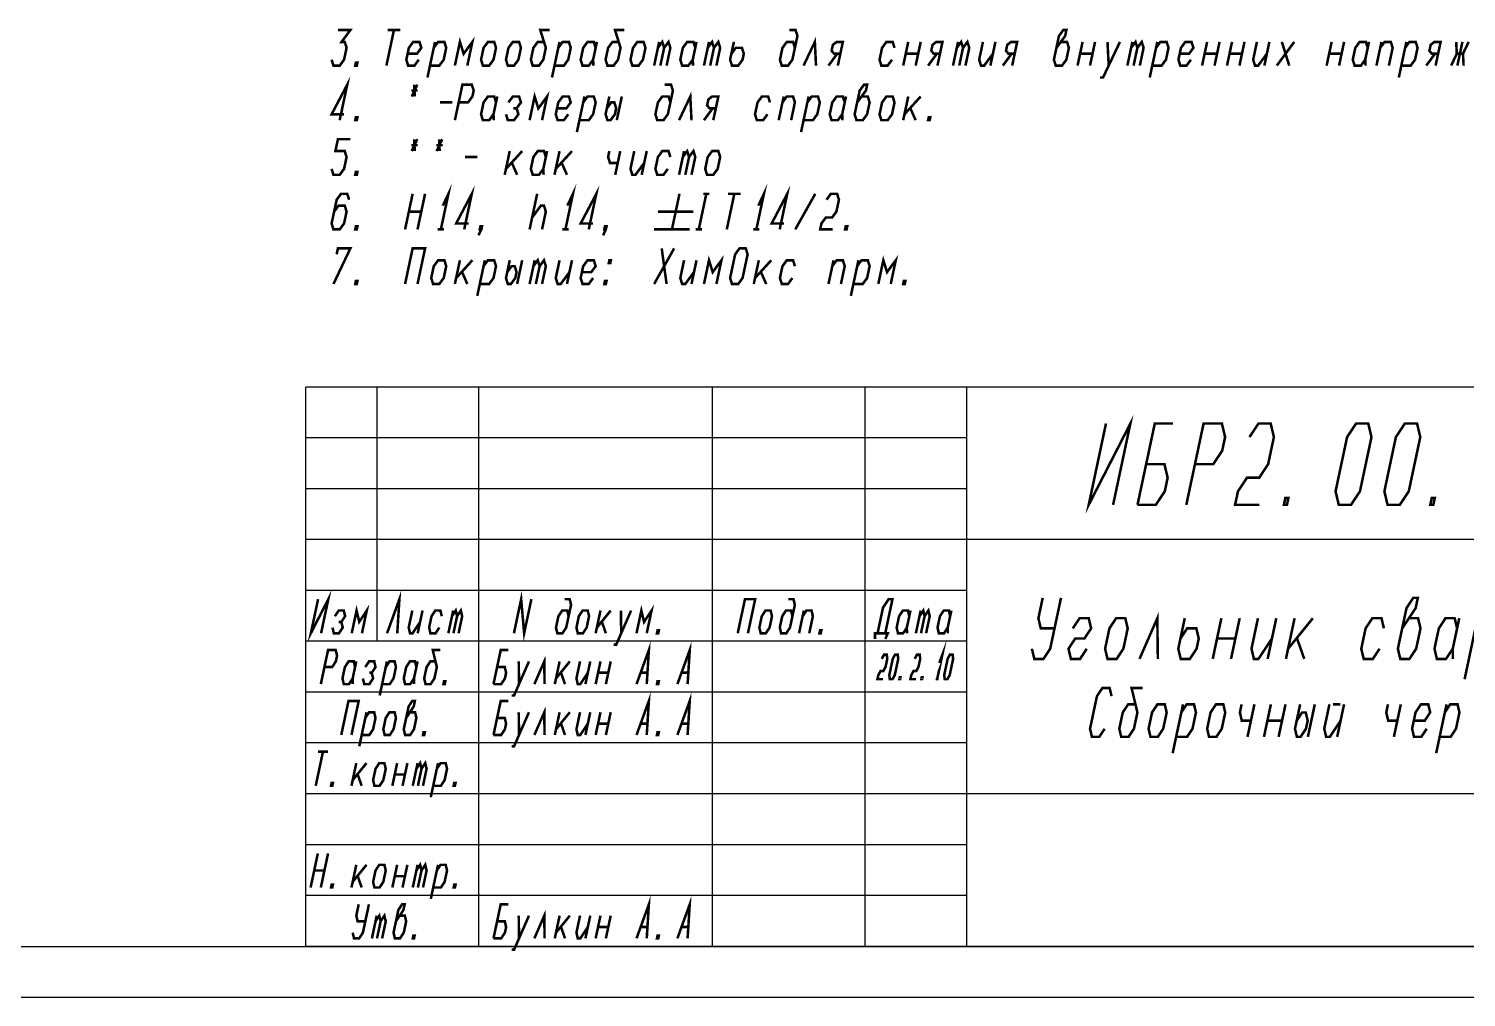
# Model space of a CAD drawing. Header units: millimetres. Extents: x -100 to 297, y -4 to 420.
# Drawn here: x 79.7 to 221.1, y 0 to 95.2 of the extents above; entities that cross this region are included whole.
import ezdxf

# ---------------------------------------------------------------- set-up
doc = ezdxf.new("R2010")
doc.units = ezdxf.units.MM
doc.header["$LTSCALE"] = 27.377778
doc.layers.get('0').update_dxf_attribs({"linetype": 'CONTINUOUS'})

msp = doc.modelspace()

# ---------------------------------------------------------------- linework, layer by layer
at = {"color": 7, "linetype": 'CONTINUOUS'}
for p, q in [((292, 60), (107, 60)), ((107, 5), (107, 60)), ((114, 35), (114, 60)), ((124, 5), (124, 60)), ((147, 5), (147, 60)), ((162, 5), (162, 60)), ((172, 5), (172, 60)), ((172, 55), (107, 55)), ((172, 50), (107, 50)), ((292, 45), (107, 45)), ((172, 40), (107, 40)), ((172, 35), (107, 35)), ((172, 30), (107, 30)), ((172, 25), (107, 25)), ((292, 20), (107, 20)), ((172, 15), (107, 15)), ((172, 10), (107, 10)), ((20, 5), (292, 5)), ((292, 5), (107, 5)), ((0, 0), (297, 0))]:
    msp.add_line(p, q, dxfattribs=at)
at = {"color": 2, "linetype": 'CONTINUOUS', "const_width": 0.25}
for points in [[(110.1465017, 95.0995345), (111.3715017, 95.0995345), (110.5110243, 93.9328678), (110.8172743, 93.9328678), (110.9995356, 93.3495345), (110.751543, 92.1828678), (110.3213043, 91.5995345), (109.7088043, 91.5995345), (109.526543, 92.1828678)], [(115.6590017, 95.0995345), (114.9150543, 91.5995345)], [(115.0465017, 95.0995345), (116.2715017, 95.0995345)], [(130.4172743, 93.9328678), (129.8047743, 93.9328678), (129.3745356, 93.3495345), (129.126543, 92.1828678), (129.3088043, 91.5995345), (129.9213043, 91.5995345), (130.351543, 92.1828678), (130.5995356, 93.3495345), (130.0527517, 95.0995345), (130.9715017, 95.0995345)], [(137.7672743, 93.9328678), (137.1547743, 93.9328678), (136.7245356, 93.3495345), (136.476543, 92.1828678), (136.6588043, 91.5995345), (137.2713043, 91.5995345), (137.701543, 92.1828678), (137.9495356, 93.3495345), (137.4027517, 95.0995345), (138.3215017, 95.0995345)], [(155.0995356, 93.3495345), (154.9172743, 93.9328678), (154.3047743, 93.9328678), (153.8745356, 93.3495345), (153.626543, 92.1828678), (153.8088043, 91.5995345), (154.4213043, 91.5995345), (154.8515582, 92.1828678), (155.347513, 94.5162012), (155.1652517, 95.0995345), (154.5527517, 95.0995345)], [(180.8245356, 93.3495345), (181.685013, 94.5162012), (181.8090017, 95.0995345), (181.5027517, 95.0995345), (181.072513, 94.5162012), (180.5765582, 92.1828678), (180.7588194, 91.5995345), (181.3713194, 91.5995345), (181.8015582, 92.1828678), (182.0495356, 93.3495345), (181.8672743, 93.9328678), (181.2547743, 93.9328678)], [(117.0005317, 92.7662012), (117.9192817, 92.7662012), (118.3495356, 93.3495345), (118.1672743, 93.9328678), (117.5547743, 93.9328678), (117.1245356, 93.3495345), (116.876543, 92.1828678), (117.0588043, 91.5995345), (117.6713043, 91.5995345), (118.101543, 92.1828678)], [(118.9545768, 90.4328678), (119.6985243, 93.9328678)], [(119.2025543, 91.5995345), (120.1213043, 91.5995345), (120.551543, 92.1828678), (120.7995356, 93.3495345), (120.6172743, 93.9328678), (120.0047743, 93.9328678), (119.5745356, 93.3495345)], [(121.6525543, 91.5995345), (122.1485243, 93.9328678), (122.5130317, 92.7662012), (123.3735243, 93.9328678), (122.8775543, 91.5995345)], [(124.226543, 92.1828678), (124.4088043, 91.5995345), (125.0213043, 91.5995345), (125.451543, 92.1828678), (125.6995356, 93.3495345), (125.5172743, 93.9328678), (124.9047743, 93.9328678), (124.4745356, 93.3495345), (124.226543, 92.1828678)], [(126.676543, 92.1828678), (126.8588043, 91.5995345), (127.4713043, 91.5995345), (127.901543, 92.1828678), (128.1495356, 93.3495345), (127.9672743, 93.9328678), (127.3547743, 93.9328678), (126.9245356, 93.3495345), (126.676543, 92.1828678)], [(131.2045768, 90.4328678), (131.9485243, 93.9328678)], [(131.4525543, 91.5995345), (132.3713043, 91.5995345), (132.801543, 92.1828678), (133.0495356, 93.3495345), (132.8672743, 93.9328678), (132.2547743, 93.9328678), (131.8245356, 93.3495345)], [(135.4995356, 93.3495345), (135.3172743, 93.9328678), (134.7047743, 93.9328678), (134.2745356, 93.3495345), (134.026543, 92.1828678), (134.2088043, 91.5995345), (134.8213043, 91.5995345), (135.251543, 92.1828678)], [(135.6235243, 93.9328678), (135.251543, 92.1828678), (135.2806793, 91.5995345)], [(138.926543, 92.1828678), (139.1088043, 91.5995345), (139.7213043, 91.5995345), (140.151543, 92.1828678), (140.3995356, 93.3495345), (140.2172743, 93.9328678), (139.6047743, 93.9328678), (139.1745356, 93.3495345), (138.926543, 92.1828678)], [(141.2525543, 91.5995345), (141.7485243, 93.9328678)], [(141.6245356, 93.3495345), (142.0547743, 93.9328678), (142.2370356, 93.3495345), (141.8650543, 91.5995345)], [(142.2370356, 93.3495345), (142.6672743, 93.9328678), (142.8495356, 93.3495345), (142.4775543, 91.5995345)], [(145.2995356, 93.3495345), (145.1172743, 93.9328678), (144.5047743, 93.9328678), (144.0745356, 93.3495345), (143.826543, 92.1828678), (144.0088043, 91.5995345), (144.6213043, 91.5995345), (145.051543, 92.1828678)], [(145.4235243, 93.9328678), (145.051543, 92.1828678), (145.0806793, 91.5995345)], [(146.1525543, 91.5995345), (146.6485243, 93.9328678)], [(146.5245356, 93.3495345), (146.9547743, 93.9328678), (147.1370356, 93.3495345), (146.7650543, 91.5995345)], [(147.1370356, 93.3495345), (147.5672743, 93.9328678), (147.7495356, 93.3495345), (147.3775543, 91.5995345)], [(149.0985243, 93.9328678), (148.726543, 92.1828678), (148.9088043, 91.5995345), (149.5213043, 91.5995345), (149.951543, 92.1828678), (150.0755317, 92.7662012), (149.8932856, 93.3495345), (149.2807856, 93.3495345), (148.8505317, 92.7662012)], [(155.9525694, 91.5995345), (157.0610243, 93.9328678), (157.1775694, 91.5995345)], [(159.3213194, 91.5995345), (159.8172743, 93.9328678), (159.2047743, 93.9328678), (158.8365148, 93.6412012), (158.712526, 93.0578678), (158.9567969, 92.7662012), (159.5692969, 92.7662012)], [(164.8995356, 93.3495345), (164.7172743, 93.9328678), (164.1047743, 93.9328678), (163.6745356, 93.3495345), (163.4265582, 92.1828678), (163.6088194, 91.5995345), (164.2213194, 91.5995345), (164.6515582, 92.1828678)], [(165.7525694, 91.5995345), (166.2485243, 93.9328678)], [(167.4735243, 93.9328678), (166.9775694, 91.5995345)], [(169.1213194, 91.5995345), (169.6172743, 93.9328678), (169.0047743, 93.9328678), (168.6365148, 93.6412012), (168.512526, 93.0578678), (168.7567969, 92.7662012), (169.3692969, 92.7662012)], [(170.6525694, 91.5995345), (171.1485243, 93.9328678)], [(171.0245356, 93.3495345), (171.4547743, 93.9328678), (171.6370356, 93.3495345), (171.2650694, 91.5995345)], [(171.6370356, 93.3495345), (172.0672743, 93.9328678), (172.2495356, 93.3495345), (171.8775694, 91.5995345)], [(173.5985243, 93.9328678), (173.2265582, 92.1828678), (173.4088194, 91.5995345), (173.7150694, 91.5995345), (174.5755469, 92.7662012)], [(174.8235243, 93.9328678), (174.3275694, 91.5995345)], [(176.4713194, 91.5995345), (176.9672743, 93.9328678), (176.3547743, 93.9328678), (175.9865148, 93.6412012), (175.862526, 93.0578678), (176.1067969, 92.7662012), (176.7192969, 92.7662012)], [(182.9025694, 91.5995345), (183.3985243, 93.9328678)], [(184.6235243, 93.9328678), (184.1275694, 91.5995345)], [(185.1045616, 90.4328678), (185.4108116, 90.4328678), (187.0735243, 93.9328678)], [(185.8485243, 93.9328678), (185.9650694, 91.5995345)], [(187.8025694, 91.5995345), (188.2985243, 93.9328678)], [(188.1745356, 93.3495345), (188.6047743, 93.9328678), (188.7870356, 93.3495345), (188.4150694, 91.5995345)], [(188.7870356, 93.3495345), (189.2172743, 93.9328678), (189.3995356, 93.3495345), (189.0275694, 91.5995345)], [(190.0045616, 90.4328678), (190.7485243, 93.9328678)], [(190.2525694, 91.5995345), (191.1713194, 91.5995345), (191.6015582, 92.1828678), (191.8495356, 93.3495345), (191.6672743, 93.9328678), (191.0547743, 93.9328678), (190.6245356, 93.3495345)], [(192.9505469, 92.7662012), (193.8692969, 92.7662012), (194.2995356, 93.3495345), (194.1172743, 93.9328678), (193.5047743, 93.9328678), (193.0745356, 93.3495345), (192.8265582, 92.1828678), (193.0088194, 91.5995345), (193.6213194, 91.5995345), (194.0515582, 92.1828678)], [(195.1525694, 91.5995345), (195.6485243, 93.9328678)], [(196.8735243, 93.9328678), (196.3775694, 91.5995345)], [(197.6025694, 91.5995345), (198.0985243, 93.9328678)], [(199.3235243, 93.9328678), (198.8275694, 91.5995345)], [(200.5485243, 93.9328678), (200.1765582, 92.1828678), (200.3588194, 91.5995345), (200.6650694, 91.5995345), (201.5255469, 92.7662012)], [(201.7735243, 93.9328678), (201.2775694, 91.5995345)], [(202.5025694, 91.5995345), (204.2235243, 93.9328678)], [(202.9985243, 93.9328678), (203.7275694, 91.5995345)], [(207.4025694, 91.5995345), (207.8985243, 93.9328678)], [(209.1235243, 93.9328678), (208.6275694, 91.5995345)], [(211.4495356, 93.3495345), (211.2672743, 93.9328678), (210.6547743, 93.9328678), (210.2245356, 93.3495345), (209.9765582, 92.1828678), (210.1588194, 91.5995345), (210.7713194, 91.5995345), (211.2015582, 92.1828678)], [(211.5735243, 93.9328678), (211.2015582, 92.1828678), (211.2306944, 91.5995345)], [(212.3025694, 91.5995345), (212.7985243, 93.9328678)], [(212.6745356, 93.3495345), (213.1047743, 93.9328678), (213.7172743, 93.9328678), (213.8995356, 93.3495345), (213.5275694, 91.5995345)], [(214.5045616, 90.4328678), (215.2485243, 93.9328678)], [(214.7525694, 91.5995345), (215.6713194, 91.5995345), (216.1015582, 92.1828678), (216.3495356, 93.3495345), (216.1672743, 93.9328678), (215.5547743, 93.9328678), (215.1245356, 93.3495345)], [(218.1213194, 91.5995345), (218.6172743, 93.9328678), (218.0047743, 93.9328678), (217.6365148, 93.6412012), (217.512526, 93.0578678), (217.7567969, 92.7662012), (218.3692969, 92.7662012)], [(219.6525694, 91.5995345), (220.2067969, 92.7662012), (220.1485243, 93.9328678)], [(220.7610243, 93.9328678), (220.2650694, 91.5995345)], [(221.3735243, 93.9328678), (220.8192969, 92.7662012), (220.8775694, 91.5995345)], [(112.0056793, 91.5995345), (111.8525543, 91.5995345), (111.9145486, 91.8912012), (112.0676736, 91.8912012), (112.0056793, 91.5995345)], [(158.4025694, 91.5995345), (159.2630469, 92.7662012)], [(166.0005469, 92.7662012), (167.2255469, 92.7662012)], [(168.2025694, 91.5995345), (169.0630469, 92.7662012)], [(175.5525694, 91.5995345), (176.4130469, 92.7662012)], [(183.1505469, 92.7662012), (184.3755469, 92.7662012)], [(195.4005469, 92.7662012), (196.6255469, 92.7662012)], [(197.8505469, 92.7662012), (199.0755469, 92.7662012)], [(207.6505469, 92.7662012), (208.8755469, 92.7662012)], [(217.2025694, 91.5995345), (218.0630469, 92.7662012)], [(220.2067969, 92.7662012), (220.8192969, 92.7662012)], [(110.3213043, 86.232245), (111.0652517, 89.732245), (109.526543, 86.8155783), (110.751543, 86.8155783)], [(117.372513, 89.1489117), (117.985013, 89.1489117)], [(117.9558767, 89.732245), (117.4016493, 88.5655783)], [(117.6496267, 89.732245), (117.7078993, 88.5655783)], [(121.6525543, 86.232245), (122.3965017, 89.732245), (123.3152517, 89.732245), (123.497513, 89.1489117), (123.3735243, 88.5655783), (122.9432856, 87.982245), (122.0245356, 87.982245)], [(129.0025543, 86.232245), (129.4985243, 88.5655783), (129.8630317, 87.3989117), (130.7235243, 88.5655783), (130.2275543, 86.232245)], [(142.8495356, 87.982245), (142.6672743, 88.5655783), (142.0547743, 88.5655783), (141.6245356, 87.982245), (141.376543, 86.8155783), (141.5588043, 86.232245), (142.1713043, 86.232245), (142.601543, 86.8155783), (143.097513, 89.1489117), (142.9152517, 89.732245), (142.3027517, 89.732245)], [(161.2245356, 87.982245), (162.085013, 89.1489117), (162.2090017, 89.732245), (161.9027517, 89.732245), (161.472513, 89.1489117), (160.9765582, 86.8155783), (161.1588194, 86.232245), (161.7713194, 86.232245), (162.2015582, 86.8155783), (162.4495356, 87.982245), (162.2672743, 88.5655783), (161.6547743, 88.5655783)], [(120.1870356, 87.982245), (121.4120356, 87.982245)], [(125.6995356, 87.982245), (125.5172743, 88.5655783), (124.9047743, 88.5655783), (124.4745356, 87.982245), (124.226543, 86.8155783), (124.4088043, 86.232245), (125.0213043, 86.232245), (125.451543, 86.8155783)], [(125.8235243, 88.5655783), (125.451543, 86.8155783), (125.4806793, 86.232245)], [(126.676543, 86.8155783), (126.8588043, 86.232245), (127.4713043, 86.232245), (127.901543, 86.8155783), (127.7192817, 87.3989117), (128.1495356, 87.982245), (127.9672743, 88.5655783), (127.3547743, 88.5655783), (126.9245356, 87.982245)], [(131.7005317, 87.3989117), (132.6192817, 87.3989117), (133.0495356, 87.982245), (132.8672743, 88.5655783), (132.2547743, 88.5655783), (131.8245356, 87.982245), (131.576543, 86.8155783), (131.7588043, 86.232245), (132.3713043, 86.232245), (132.801543, 86.8155783)], [(133.6545768, 85.0655783), (134.3985243, 88.5655783)], [(133.9025543, 86.232245), (134.8213043, 86.232245), (135.251543, 86.8155783), (135.4995356, 87.982245), (135.3172743, 88.5655783), (134.7047743, 88.5655783), (134.2745356, 87.982245)], [(136.8485243, 88.5655783), (136.476543, 86.8155783), (136.6588043, 86.232245), (136.9650543, 86.232245), (137.395293, 86.8155783), (137.5192817, 87.3989117), (137.3370356, 87.982245), (137.0307856, 87.982245), (136.6005317, 87.3989117)], [(138.0735243, 88.5655783), (137.5775543, 86.232245)], [(143.7025543, 86.232245), (144.8110243, 88.5655783), (144.9275543, 86.232245)], [(147.0713043, 86.232245), (147.5672743, 88.5655783), (146.9547743, 88.5655783), (146.5865299, 88.2739117), (146.4625412, 87.6905783), (146.7067817, 87.3989117), (147.3192817, 87.3989117)], [(152.6495356, 87.982245), (152.4672743, 88.5655783), (151.8547743, 88.5655783), (151.4245356, 87.982245), (151.176543, 86.8155783), (151.3588043, 86.232245), (151.9713043, 86.232245), (152.401543, 86.8155783)], [(153.5025543, 86.232245), (153.9985243, 88.5655783)], [(153.8745356, 87.982245), (154.3047743, 88.5655783), (154.9172743, 88.5655783), (155.0995356, 87.982245), (154.7275694, 86.232245)], [(155.7045616, 85.0655783), (156.4485243, 88.5655783)], [(155.9525694, 86.232245), (156.8713194, 86.232245), (157.3015582, 86.8155783), (157.5495356, 87.982245), (157.3672743, 88.5655783), (156.7547743, 88.5655783), (156.3245356, 87.982245)], [(159.9995356, 87.982245), (159.8172743, 88.5655783), (159.2047743, 88.5655783), (158.7745356, 87.982245), (158.5265582, 86.8155783), (158.7088194, 86.232245), (159.3213194, 86.232245), (159.7515582, 86.8155783)], [(160.1235243, 88.5655783), (159.7515582, 86.8155783), (159.7806944, 86.232245)], [(163.4265582, 86.8155783), (163.6088194, 86.232245), (164.2213194, 86.232245), (164.6515582, 86.8155783), (164.8995356, 87.982245), (164.7172743, 88.5655783), (164.1047743, 88.5655783), (163.6745356, 87.982245), (163.4265582, 86.8155783)], [(166.2485243, 88.5655783), (165.7525694, 86.232245)], [(165.8765582, 86.8155783), (167.4735243, 88.5655783)], [(112.0056793, 86.232245), (111.8525543, 86.232245), (111.9145486, 86.5239117), (112.0676736, 86.5239117), (112.0056793, 86.232245)], [(127.4130317, 87.3989117), (127.7192817, 87.3989117)], [(146.1525543, 86.232245), (147.0130317, 87.3989117)], [(166.4599219, 87.3989117), (166.9775694, 86.232245)], [(168.3556944, 86.232245), (168.2025694, 86.232245), (168.2645486, 86.5239117), (168.4176736, 86.5239117), (168.3556944, 86.232245)], [(109.526543, 81.4482888), (109.7088043, 80.8649555), (110.3213043, 80.8649555), (110.751543, 81.4482888), (110.9995356, 82.6149555), (110.8172743, 83.1982888), (109.8985243, 83.1982888), (110.1465017, 84.3649555), (111.3715017, 84.3649555)], [(117.372513, 83.7816222), (117.985013, 83.7816222)], [(117.9558767, 84.3649555), (117.4016493, 83.1982888)], [(117.6496267, 84.3649555), (117.7078993, 83.1982888)], [(119.822513, 83.7816222), (120.435013, 83.7816222)], [(120.4058767, 84.3649555), (119.8516493, 83.1982888)], [(120.0996267, 84.3649555), (120.1578993, 83.1982888)], [(144.0745356, 82.6149555), (144.5047743, 83.1982888), (144.6870356, 82.6149555), (144.3150543, 80.8649555)], [(144.6870356, 82.6149555), (145.1172743, 83.1982888), (145.2995356, 82.6149555), (144.9275543, 80.8649555)], [(122.6370356, 82.6149555), (123.8620356, 82.6149555)], [(127.0485243, 83.1982888), (126.5525543, 80.8649555)], [(126.676543, 81.4482888), (128.2735243, 83.1982888)], [(127.2599067, 82.0316222), (127.7775543, 80.8649555)], [(130.5995356, 82.6149555), (130.4172743, 83.1982888), (129.8047743, 83.1982888), (129.3745356, 82.6149555), (129.126543, 81.4482888), (129.3088043, 80.8649555), (129.9213043, 80.8649555), (130.351543, 81.4482888)], [(130.7235243, 83.1982888), (130.351543, 81.4482888), (130.3806793, 80.8649555)], [(131.9485243, 83.1982888), (131.4525543, 80.8649555)], [(131.576543, 81.4482888), (133.1735243, 83.1982888)], [(132.1599067, 82.0316222), (132.6775543, 80.8649555)], [(136.8485243, 83.1982888), (136.7245356, 82.6149555), (136.9067817, 82.0316222), (137.6724067, 82.0316222)], [(137.9203993, 83.1982888), (137.4244293, 80.8649555)], [(139.2985243, 83.1982888), (138.926543, 81.4482888), (139.1088043, 80.8649555), (139.4150543, 80.8649555), (140.2755317, 82.0316222)], [(140.5235243, 83.1982888), (140.0275543, 80.8649555)], [(142.8495356, 82.6149555), (142.6672743, 83.1982888), (142.0547743, 83.1982888), (141.6245356, 82.6149555), (141.376543, 81.4482888), (141.5588043, 80.8649555), (142.1713043, 80.8649555), (142.601543, 81.4482888)], [(143.7025543, 80.8649555), (144.1985243, 83.1982888)], [(146.276543, 81.4482888), (146.4588043, 80.8649555), (147.0713043, 80.8649555), (147.501543, 81.4482888), (147.7495356, 82.6149555), (147.5672743, 83.1982888), (146.9547743, 83.1982888), (146.5245356, 82.6149555), (146.276543, 81.4482888)], [(112.0056793, 80.8649555), (111.8525543, 80.8649555), (111.9145486, 81.1566222), (112.0676736, 81.1566222), (112.0056793, 80.8649555)], [(120.4641493, 77.8309993), (121.0183767, 78.997666), (120.2744293, 75.497666)], [(122.5713043, 75.497666), (123.3152517, 78.997666), (121.776543, 76.0809993), (123.001543, 76.0809993)], [(132.7141493, 77.8309993), (133.2683767, 78.997666), (132.5244293, 75.497666)], [(134.8213043, 75.497666), (135.5652517, 78.997666), (134.026543, 76.0809993), (135.251543, 76.0809993)], [(151.4974826, 77.8309993), (152.0517101, 78.997666), (151.3077626, 75.497666)], [(153.6046376, 75.497666), (154.3485851, 78.997666), (152.8098763, 76.0809993), (154.0348763, 76.0809993)], [(111.247513, 78.4143327), (111.0652517, 78.997666), (110.4527517, 78.997666), (110.022513, 78.4143327), (109.526543, 76.0809993), (109.7088043, 75.497666), (110.3213043, 75.497666), (110.751543, 76.0809993), (110.9995356, 77.247666), (110.8172743, 77.8309993), (110.2047743, 77.8309993), (109.7745356, 77.247666)], [(116.7525543, 75.497666), (117.4965017, 78.997666)], [(118.7215017, 78.997666), (117.9775543, 75.497666)], [(129.7465017, 78.997666), (129.0025543, 75.497666)], [(129.2505317, 76.6643327), (130.1110243, 77.8309993), (130.4172743, 77.8309993), (130.5995356, 77.247666), (130.2275543, 75.497666)], [(143.7465017, 78.997666), (143.0025543, 75.497666)], [(146.3860851, 78.997666), (145.6421376, 75.497666)], [(146.0798351, 78.997666), (146.6923351, 78.997666)], [(149.1423351, 78.997666), (148.3983876, 75.497666)], [(148.5298351, 78.997666), (149.7548351, 78.997666)], [(155.1359028, 75.497666), (157.1048351, 78.997666)], [(158.2058464, 78.4143327), (158.6360851, 78.997666), (159.2485851, 78.997666), (159.4308464, 78.4143327), (159.1828689, 77.247666), (158.7526302, 76.6643327), (158.1401302, 76.6643327), (157.7098915, 76.0809993), (157.5859028, 75.497666), (158.8109028, 75.497666)], [(117.1245356, 77.247666), (118.3495356, 77.247666)], [(141.6245356, 77.247666), (145.1245356, 77.247666)], [(112.0056793, 75.497666), (111.8525543, 75.497666), (111.9145486, 75.7893327), (112.0676736, 75.7893327), (112.0056793, 75.497666)], [(119.9681793, 75.497666), (120.5806793, 75.497666)], [(124.2556793, 75.497666), (124.1025543, 75.497666), (124.1645486, 75.7893327), (124.3176736, 75.7893327), (124.2556793, 75.497666), (123.9785655, 74.9143327)], [(132.2181793, 75.497666), (132.8306793, 75.497666)], [(136.5056793, 75.497666), (136.3525543, 75.497666), (136.4145486, 75.7893327), (136.5676736, 75.7893327), (136.5056793, 75.497666), (136.2285655, 74.9143327)], [(141.2525543, 75.497666), (144.7525543, 75.497666)], [(145.3358876, 75.497666), (145.9483876, 75.497666)], [(151.0015126, 75.497666), (151.6140126, 75.497666)], [(160.1890278, 75.497666), (160.0359028, 75.497666), (160.0978819, 75.7893327), (160.2510069, 75.7893327), (160.1890278, 75.497666)], [(109.7088043, 70.1303765), (111.3715017, 73.6303765), (110.1465017, 73.6303765), (110.022513, 73.0470432)], [(116.7525543, 70.1303765), (117.4965017, 73.6303765), (118.7215017, 73.6303765), (117.9775543, 70.1303765)], [(141.2525543, 70.1303765), (143.2215017, 73.6303765)], [(141.9965017, 73.6303765), (142.4775543, 70.1303765)], [(148.9088043, 70.1303765), (148.726543, 70.7137099), (149.222513, 73.0470432), (149.6527517, 73.6303765), (150.2652517, 73.6303765), (150.447513, 73.0470432), (149.951543, 70.7137099), (149.5213043, 70.1303765), (148.9088043, 70.1303765)], [(119.326543, 70.7137099), (119.5088043, 70.1303765), (120.1213043, 70.1303765), (120.551543, 70.7137099), (120.7995356, 71.8803765), (120.6172743, 72.4637099), (120.0047743, 72.4637099), (119.5745356, 71.8803765), (119.326543, 70.7137099)], [(122.1485243, 72.4637099), (121.6525543, 70.1303765)], [(121.776543, 70.7137099), (123.3735243, 72.4637099)], [(123.8545768, 68.9637099), (124.5985243, 72.4637099)], [(124.1025543, 70.1303765), (125.0213043, 70.1303765), (125.451543, 70.7137099), (125.6995356, 71.8803765), (125.5172743, 72.4637099), (124.9047743, 72.4637099), (124.4745356, 71.8803765)], [(127.0485243, 72.4637099), (126.676543, 70.7137099), (126.8588043, 70.1303765), (127.1650543, 70.1303765), (127.595293, 70.7137099), (127.7192817, 71.2970432), (127.5370356, 71.8803765), (127.2307856, 71.8803765), (126.8005317, 71.2970432)], [(128.2735243, 72.4637099), (127.7775543, 70.1303765)], [(129.0025543, 70.1303765), (129.4985243, 72.4637099)], [(129.3745356, 71.8803765), (129.8047743, 72.4637099), (129.9870356, 71.8803765), (129.6150543, 70.1303765)], [(129.9870356, 71.8803765), (130.4172743, 72.4637099), (130.5995356, 71.8803765), (130.2275543, 70.1303765)], [(131.9485243, 72.4637099), (131.576543, 70.7137099), (131.7588043, 70.1303765), (132.0650543, 70.1303765), (132.9255317, 71.2970432)], [(133.1735243, 72.4637099), (132.6775543, 70.1303765)], [(134.1505317, 71.2970432), (135.0692817, 71.2970432), (135.4995356, 71.8803765), (135.3172743, 72.4637099), (134.7047743, 72.4637099), (134.2745356, 71.8803765), (134.026543, 70.7137099), (134.2088043, 70.1303765), (134.8213043, 70.1303765), (135.251543, 70.7137099)], [(136.9396549, 72.1720432), (136.7865299, 72.1720432), (136.8485243, 72.4637099), (137.0016493, 72.4637099), (136.9396549, 72.1720432)], [(144.1985243, 72.4637099), (143.826543, 70.7137099), (144.0088043, 70.1303765), (144.3150543, 70.1303765), (145.1755317, 71.2970432)], [(145.4235243, 72.4637099), (144.9275543, 70.1303765)], [(146.1525543, 70.1303765), (146.6485243, 72.4637099), (147.0130317, 71.2970432), (147.8735243, 72.4637099), (147.3775543, 70.1303765)], [(151.5485243, 72.4637099), (151.0525543, 70.1303765)], [(151.176543, 70.7137099), (152.7735243, 72.4637099)], [(155.0995356, 71.8803765), (154.9172743, 72.4637099), (154.3047743, 72.4637099), (153.8745356, 71.8803765), (153.626543, 70.7137099), (153.8088043, 70.1303765), (154.4213043, 70.1303765), (154.8515582, 70.7137099)], [(158.4025694, 70.1303765), (158.8985243, 72.4637099)], [(158.7745356, 71.8803765), (159.2047743, 72.4637099), (159.8172743, 72.4637099), (159.9995356, 71.8803765), (159.6275694, 70.1303765)], [(160.6045616, 68.9637099), (161.3485243, 72.4637099)], [(160.8525694, 70.1303765), (161.7713194, 70.1303765), (162.2015582, 70.7137099), (162.4495356, 71.8803765), (162.2672743, 72.4637099), (161.6547743, 72.4637099), (161.2245356, 71.8803765)], [(163.3025694, 70.1303765), (163.7985243, 72.4637099), (164.1630469, 71.2970432), (165.0235243, 72.4637099), (164.5275694, 70.1303765)], [(122.3599067, 71.2970432), (122.8775543, 70.1303765)], [(151.7599067, 71.2970432), (152.2775543, 70.1303765)], [(112.0056793, 70.1303765), (111.8525543, 70.1303765), (111.9145486, 70.4220432), (112.0676736, 70.4220432), (112.0056793, 70.1303765)], [(136.5056793, 70.1303765), (136.3525543, 70.1303765), (136.4145486, 70.4220432), (136.5676736, 70.4220432), (136.5056793, 70.1303765)], [(165.9056944, 70.1303765), (165.7525694, 70.1303765), (165.8145486, 70.4220432), (165.9676736, 70.4220432), (165.9056944, 70.1303765)], [(185.7004427, 56.4106386), (183.9999957, 48.4106359), (188.1004644, 56.4106386), (186.399987, 48.4106359)], [(188.8000087, 48.4106359), (190.5004557, 56.4106386), (192.3004644, 56.4106386)], [(193.5999913, 48.4106359), (195.3004384, 56.4106386), (197.100447, 56.4106386), (197.4170573, 55.0773041), (197.1336241, 53.7439697), (196.2502387, 52.4106391), (194.45023, 52.4106391)], [(199.8170486, 55.0773041), (200.7004644, 56.4106386), (201.9004601, 56.4106386), (202.2170399, 55.0773041), (201.6502344, 52.4106391), (200.7668186, 51.0773047), (199.5668229, 51.0773047), (198.6834071, 49.7439703), (198.4000043, 48.4106359), (200.7999957, 48.4106359)], [(208.600013, 48.4106359), (208.2834028, 49.7439703), (209.4170443, 55.0773041), (210.3004601, 56.4106386), (211.5004557, 56.4106386), (211.8170356, 55.0773041), (210.6833941, 49.7439703), (209.8000087, 48.4106359), (208.600013, 48.4106359)], [(213.3999957, 48.4106359), (213.0834158, 49.7439703), (214.2170573, 55.0773041), (215.1004427, 56.4106386), (216.3004384, 56.4106386), (216.6170486, 55.0773041), (215.4834071, 49.7439703), (214.5999913, 48.4106359), (213.3999957, 48.4106359)], [(188.8000087, 48.4106359), (190.599987, 48.4106359), (191.4834028, 49.7439703), (191.7668056, 51.0773047), (191.4502257, 52.4106391), (189.650217, 52.4106391)], [(203.5000087, 48.4106359), (203.199987, 48.4106359), (203.3417188, 49.0773031), (203.6417101, 49.0773031), (203.5000087, 48.4106359)], [(217.899987, 48.4106359), (217.5999957, 48.4106359), (217.741697, 49.0773031), (218.0417188, 49.0773031), (217.899987, 48.4106359)], [(108.1970595, 39.1375803), (107.4849978, 35.7875798), (109.2020638, 39.1375803), (108.4900022, 35.7875798)], [(114.9799957, 35.7875798), (116.1945595, 39.1375803), (115.985, 35.7875798)], [(127.4600022, 35.7875798), (128.1720638, 39.1375803), (128.4650065, 35.7875798), (129.1770681, 39.1375803)], [(111.505, 35.7875798), (111.9797027, 38.0209147), (112.2448611, 36.9042453), (112.984707, 38.0209147), (112.5100043, 35.7875798)], [(121.3660373, 37.4625781), (121.7359527, 38.0209147), (121.8685395, 37.4625781), (121.5124935, 35.7875798)], [(121.8685395, 37.4625781), (122.2384549, 38.0209147), (122.3710265, 37.4625781), (122.0149957, 35.7875798)], [(132.8410395, 37.4625781), (132.7084527, 38.0209147), (132.2059657, 38.0209147), (131.8360352, 37.4625781), (131.5986762, 36.3459125), (131.7312478, 35.7875798), (132.23375, 35.7875798), (132.6036806, 36.3459125), (133.0783832, 38.5792475), (132.9458116, 39.1375803), (132.4433095, 39.1375803)], [(139.5199935, 35.7875798), (139.9947114, 38.0209147), (140.2598546, 36.9042453), (140.9997157, 38.0209147), (140.5249978, 35.7875798)], [(149.4750022, 35.7875798), (150.1870638, 39.1375803), (151.1920681, 39.1375803), (150.4800065, 35.7875798)], [(154.8560243, 37.4625781), (154.7234679, 38.0209147), (154.2209657, 38.0209147), (153.8510352, 37.4625781), (153.6136762, 36.3459125), (153.7462478, 35.7875798), (154.24875, 35.7875798), (154.6186806, 36.3459125), (155.0933984, 38.5792475), (154.9608116, 39.1375803), (154.4583095, 39.1375803)], [(163.231263, 35.7875798), (163.7652865, 38.3000792), (164.3201823, 39.1375803), (164.6970703, 39.1375803), (163.9850087, 35.7875798)], [(167.3560373, 37.4625781), (167.7259679, 38.0209147), (167.8585243, 37.4625781), (167.5025087, 35.7875798)], [(167.8585243, 37.4625781), (168.2284549, 38.0209147), (168.3610417, 37.4625781), (168.0049957, 35.7875798)], [(178.4125434, 34.2667546), (178.6500087, 33.2667556), (179.550013, 33.2667556), (180.2125521, 34.2667546), (181.2753429, 39.2667567)], [(179.4753342, 39.2667567), (179.05023, 37.2667551), (179.2876649, 36.2667562), (180.6376562, 36.2667562)], [(214.8376693, 36.2667562), (216.1627778, 38.266754), (216.3753299, 39.2667567), (215.9253429, 39.2667567), (215.2627734, 38.266754), (214.4125651, 34.2667546), (214.65, 33.2667556), (215.5500043, 33.2667556), (216.2125434, 34.2667546), (216.637678, 36.2667562), (216.4002127, 37.2667551), (215.5002387, 37.2667551)], [(109.6136784, 36.3459125), (109.74625, 35.7875798), (110.2487522, 35.7875798), (110.6186827, 36.3459125), (110.4861111, 36.9042453), (110.8560265, 37.4625781), (110.7234549, 38.0209147), (110.2209527, 38.0209147), (109.8510373, 37.4625781)], [(110.2348524, 36.9042453), (110.4861111, 36.9042453)], [(117.464707, 38.0209147), (117.1086762, 36.3459125), (117.2412478, 35.7875798), (117.4925065, 35.7875798), (118.2323524, 36.9042453)], [(118.4697114, 38.0209147), (117.9949935, 35.7875798)], [(120.361033, 37.4625781), (120.2284614, 38.0209147), (119.7259592, 38.0209147), (119.3560286, 37.4625781), (119.1186849, 36.3459125), (119.2512565, 35.7875798), (119.7537435, 35.7875798), (120.123674, 36.3459125)], [(121.0100065, 35.7875798), (121.4847092, 38.0209147)], [(133.6086849, 36.3459125), (133.7412565, 35.7875798), (134.2437435, 35.7875798), (134.613674, 36.3459125), (134.851033, 37.4625781), (134.7184614, 38.0209147), (134.2159592, 38.0209147), (133.8460286, 37.4625781), (133.6086849, 36.3459125)], [(135.9747092, 38.0209147), (135.5000065, 35.7875798)], [(135.6186784, 36.3459125), (136.9797135, 38.0209147)], [(136.1142231, 36.9042453), (136.5049957, 35.7875798)], [(137.2726411, 34.6709142), (137.5238997, 34.6709142), (138.989707, 38.0209147)], [(137.9847027, 38.0209147), (138.0125022, 35.7875798)], [(151.6036827, 36.3459125), (151.7362543, 35.7875798), (152.2387565, 35.7875798), (152.6086719, 36.3459125), (152.8460308, 37.4625781), (152.7134592, 38.0209147), (152.210957, 38.0209147), (151.8410265, 37.4625781), (151.6036827, 36.3459125)], [(155.505013, 35.7875798), (155.9797005, 38.0209147)], [(155.8610286, 37.4625781), (156.2309592, 38.0209147), (156.7334462, 38.0209147), (156.866033, 37.4625781), (156.509987, 35.7875798)], [(166.351033, 37.4625781), (166.2184462, 38.0209147), (165.7159592, 38.0209147), (165.3460286, 37.4625781), (165.1086849, 36.3459125), (165.2412413, 35.7875798), (165.7437587, 35.7875798), (166.1136892, 36.3459125)], [(166.4697049, 38.0209147), (166.1136892, 36.3459125), (166.1206163, 35.7875798)], [(166.9999913, 35.7875798), (167.4747092, 38.0209147)], [(170.37102, 37.4625781), (170.2384635, 38.0209147), (169.7359462, 38.0209147), (169.366046, 37.4625781), (169.1286719, 36.3459125), (169.2612587, 35.7875798), (169.7637457, 35.7875798), (170.1336762, 36.3459125)], [(170.4897222, 38.0209147), (170.1336762, 36.3459125), (170.1406337, 35.7875798)], [(182.4376649, 36.2667562), (183.1002344, 37.2667551), (184.0002387, 37.2667551), (184.2376736, 36.2667562), (183.5751042, 35.2667573), (182.6750998, 35.2667573), (182.0125608, 34.2667546), (182.2499957, 33.2667556), (183.15, 33.2667556), (183.8125694, 34.2667546)], [(185.6125477, 34.2667546), (185.850013, 33.2667556), (186.749987, 33.2667556), (187.4125564, 34.2667546), (187.8376606, 36.2667562), (187.6002257, 37.2667551), (186.7002214, 37.2667551), (186.0376823, 36.2667562), (185.6125477, 34.2667546)], [(189.000013, 33.2667556), (190.7502257, 37.2667551), (190.7999913, 33.2667556)], [(193.4502387, 37.2667551), (192.8125521, 34.2667546), (193.049987, 33.2667556), (193.9499913, 33.2667556), (194.6125608, 34.2667546), (194.8251128, 35.2667573), (194.587678, 36.2667562), (193.6876736, 36.2667562), (193.0251042, 35.2667573)], [(196.199987, 33.2667556), (197.0502257, 37.2667551)], [(198.8502344, 37.2667551), (197.9999957, 33.2667556)], [(200.6502127, 37.2667551), (200.0125564, 34.2667546), (200.2499913, 33.2667556), (200.7000087, 33.2667556), (202.0251172, 35.2667573)], [(202.4502214, 37.2667551), (201.600013, 33.2667556)], [(204.25023, 37.2667551), (203.3999913, 33.2667556)], [(203.6125434, 34.2667546), (206.0502387, 37.2667551)], [(213.0376606, 36.2667562), (212.8002257, 37.2667551), (211.9002214, 37.2667551), (211.2376823, 36.2667562), (210.8125477, 34.2667546), (211.050013, 33.2667556), (211.949987, 33.2667556), (212.6125564, 34.2667546)], [(220.2376649, 36.2667562), (220.00023, 37.2667551), (219.1002257, 37.2667551), (218.4376563, 36.2667562), (218.0125521, 34.2667546), (218.249987, 33.2667556), (219.1499913, 33.2667556), (219.8125608, 34.2667546)], [(220.450217, 37.2667551), (219.8125608, 34.2667546), (219.824987, 33.2667556)], [(220.9748828, 31.2667559), (222.2502257, 37.2667551)], [(141.6556315, 35.7875798), (141.5300022, 35.7875798), (141.5893381, 36.066748), (141.7149674, 36.066748), (141.6556315, 35.7875798)], [(157.6406207, 35.7875798), (157.5149913, 35.7875798), (157.5743273, 36.066748), (157.6999566, 36.066748), (157.6406207, 35.7875798)], [(162.9869618, 35.229247), (162.9800043, 35.7875798), (164.236237, 35.7875798), (163.9919358, 35.229247)], [(196.6251215, 35.2667573), (198.4250998, 35.2667573)], [(204.5001215, 35.2667573), (205.2, 33.2667556)], [(108.4649978, 30.7875795), (109.1770595, 34.1375781), (109.9308203, 34.1375781), (110.0633919, 33.5792453), (109.9447049, 33.0209125), (109.5747895, 32.4625798), (108.8210286, 32.4625798)], [(119.7434592, 33.0209125), (119.240957, 33.0209125), (118.8710265, 32.4625798), (118.6336827, 31.3459123), (118.7662543, 30.7875795), (119.2687565, 30.7875795), (119.6386719, 31.3459123), (119.8760308, 32.4625798), (119.478316, 34.1375781), (120.2320616, 34.1375781)], [(125.4499935, 30.7875795), (126.1620703, 34.1375781), (126.915816, 34.1375781)], [(139.5199935, 30.7875795), (140.7345573, 34.1375781), (140.5249978, 30.7875795)], [(143.5399957, 30.7875795), (144.7545595, 34.1375781), (144.545, 30.7875795)], [(169.2975955, 32.8731917), (169.6026302, 33.6731901), (169.092487, 31.2731912)], [(111.8360265, 32.4625798), (111.7034549, 33.0209125), (111.2009527, 33.0209125), (110.8310373, 32.4625798), (110.5936784, 31.3459123), (110.72625, 30.7875795), (111.2287522, 30.7875795), (111.5986827, 31.3459123)], [(111.9547135, 33.0209125), (111.5986827, 31.3459123), (111.605625, 30.7875795)], [(112.6036719, 31.3459123), (112.7362435, 30.7875795), (113.2387457, 30.7875795), (113.6086762, 31.3459123), (113.4761046, 31.904247), (113.8460352, 32.4625798), (113.7134635, 33.0209125), (113.2109614, 33.0209125), (112.8410308, 32.4625798)], [(114.2576497, 29.670912), (114.9697114, 33.0209125)], [(114.4949935, 30.7875795), (115.2487543, 30.7875795), (115.6186849, 31.3459123), (115.8560286, 32.4625798), (115.723457, 33.0209125), (115.2209549, 33.0209125), (114.8510395, 32.4625798)], [(117.8660373, 32.4625798), (117.7334657, 33.0209125), (117.2309635, 33.0209125), (116.861033, 32.4625798), (116.623674, 31.3459123), (116.7562457, 30.7875795), (117.2587478, 30.7875795), (117.6286784, 31.3459123)], [(117.9847092, 33.0209125), (117.6286784, 31.3459123), (117.6356207, 30.7875795)], [(125.4499935, 30.7875795), (126.2037543, 30.7875795), (126.5736849, 31.3459123), (126.6923568, 31.904247), (126.5597852, 32.4625798), (125.8060395, 32.4625798)], [(127.2226432, 29.670912), (127.4739019, 29.670912), (128.9397092, 33.0209125)], [(127.9347049, 33.0209125), (127.9625043, 30.7875795)], [(129.4699957, 30.7875795), (130.4472157, 33.0209125), (130.475, 30.7875795)], [(131.954707, 33.0209125), (131.4800043, 30.7875795)], [(131.5986762, 31.3459123), (132.9597114, 33.0209125)], [(133.9647157, 33.0209125), (133.6086849, 31.3459123), (133.7412565, 30.7875795), (133.9925, 30.7875795), (134.7323611, 31.904247)], [(134.9697049, 33.0209125), (134.4950022, 30.7875795)], [(135.5000065, 30.7875795), (135.9747092, 33.0209125)], [(136.9797135, 33.0209125), (136.5049957, 30.7875795)], [(163.6451259, 33.2731928), (163.8651215, 33.6731901), (164.1351259, 33.6731901), (164.1851042, 33.2731928), (164.0150564, 32.4731906), (163.7950304, 32.0731896), (163.5250564, 32.0731896), (163.3050304, 31.6731904), (163.2199913, 31.2731912), (163.76, 31.2731912)], [(164.4349957, 31.2731912), (164.3850174, 31.6731904), (164.7251128, 33.2731928), (164.9451389, 33.6731901), (165.2151432, 33.6731901), (165.2651215, 33.2731928), (164.925026, 31.6731904), (164.705, 31.2731912), (164.4349957, 31.2731912)], [(166.8851172, 33.2731928), (167.1051432, 33.6731901), (167.3751476, 33.6731901), (167.4251259, 33.2731928), (167.2550781, 32.4731906), (167.0350521, 32.0731896), (166.7650477, 32.0731896), (166.5450217, 31.6731904), (166.460013, 31.2731912), (166.9999913, 31.2731912)], [(169.8349913, 31.2731912), (169.785013, 31.6731904), (170.1251085, 33.2731928), (170.3451345, 33.6731901), (170.6151389, 33.6731901), (170.6651172, 33.2731928), (170.3250217, 31.6731904), (170.1049957, 31.2731912), (169.8349913, 31.2731912)], [(113.2248611, 31.904247), (113.4761046, 31.904247)], [(120.6506185, 30.7875795), (120.5250043, 30.7875795), (120.5843403, 31.0667459), (120.7099696, 31.0667459), (120.6506185, 30.7875795)], [(132.0942361, 31.904247), (132.4849935, 30.7875795)], [(135.7373503, 31.904247), (136.7423546, 31.904247)], [(140.0086111, 31.904247), (140.5110981, 31.904247)], [(141.6556315, 30.7875795), (141.5300022, 30.7875795), (141.5893381, 31.0667459), (141.7149674, 31.0667459), (141.6556315, 30.7875795)], [(144.0285981, 31.904247), (144.5311003, 31.904247)], [(165.4475043, 31.2731912), (165.3799957, 31.2731912), (165.4225, 31.4731917), (165.4900087, 31.4731917), (165.4475043, 31.2731912)], [(167.6075087, 31.2731912), (167.54, 31.2731912), (167.5825043, 31.4731917), (167.650013, 31.4731917), (167.6075087, 31.2731912)], [(168.9575, 31.2731912), (169.2275043, 31.2731912)], [(139.5199935, 25.7875792), (140.7345573, 29.1375798), (140.5249978, 25.7875792)], [(143.5399957, 25.7875792), (144.7545595, 29.1375798), (144.545, 25.7875792)], [(186.2502344, 29.5992011), (186.0602865, 30.3992014), (185.3402648, 30.3992014), (184.8102214, 29.5992011), (184.1300304, 26.3992019), (184.3200087, 25.5992017), (185.04, 25.5992017), (185.5700434, 26.3992019)], [(188.6001866, 28.7992008), (187.8801953, 28.7992008), (187.3501215, 27.9992006), (187.0100564, 26.3992019), (187.2000043, 25.5992017), (187.9199957, 25.5992017), (188.4500391, 26.3992019), (188.7901345, 27.9992006), (188.2202604, 30.3992014), (189.3002778, 30.3992014)], [(110.4750065, 25.7875792), (111.1870681, 29.1375798), (112.1920573, 29.1375798), (111.4799957, 25.7875792)], [(116.861033, 27.4625795), (117.6008941, 28.579247), (117.719566, 29.1375798), (117.4683073, 29.1375798), (117.0983919, 28.579247), (116.623674, 26.345912), (116.7562457, 25.7875792), (117.2587478, 25.7875792), (117.6286784, 26.345912), (117.8660373, 27.4625795), (117.7334657, 28.0209123), (117.2309635, 28.0209123)], [(125.4499935, 25.7875792), (126.1620703, 29.1375798), (126.915816, 29.1375798)], [(129.4699957, 25.7875792), (130.4472157, 28.0209123), (130.475, 25.7875792)], [(189.8900521, 26.3992019), (190.08, 25.5992017), (190.7999913, 25.5992017), (191.3300347, 26.3992019), (191.6701302, 27.9992006), (191.4801823, 28.7992008), (190.760191, 28.7992008), (190.2301476, 27.9992006), (189.8900521, 26.3992019)], [(192.2599045, 23.9992011), (193.280191, 28.7992008)], [(192.6, 25.5992017), (193.679987, 25.5992017), (194.2100304, 26.3992019), (194.5501259, 27.9992006), (194.360178, 28.7992008), (193.6401866, 28.7992008), (193.1101432, 27.9992006)], [(195.6500434, 26.3992019), (195.8399913, 25.5992017), (196.560013, 25.5992017), (197.0900564, 26.3992019), (197.4301215, 27.9992006), (197.2401736, 28.7992008), (196.5201823, 28.7992008), (195.9901389, 27.9992006), (195.6500434, 26.3992019)], [(199.0401823, 28.7992008), (198.8701345, 27.9992006), (199.0600825, 27.1992003), (199.9600868, 27.1992003)], [(200.3001823, 28.7992008), (199.6199913, 25.5992017)], [(201.239987, 25.5992017), (201.920178, 28.7992008)], [(203.360191, 28.7992008), (202.68, 25.5992017)], [(204.8001736, 28.7992008), (204.2900304, 26.3992019), (204.4800087, 25.5992017), (204.8400043, 25.5992017), (205.3700477, 26.3992019), (205.5400955, 27.1992003), (205.3501476, 27.9992006), (204.9901215, 27.9992006), (204.4600781, 27.1992003)], [(206.2401866, 28.7992008), (205.5599957, 25.5992017)], [(207.6801693, 28.7992008), (207.1700564, 26.3992019), (207.3600043, 25.5992017), (207.72, 25.5992017), (208.7800868, 27.1992003)], [(208.0401953, 28.7992008), (208.7601866, 28.7992008)], [(209.1201823, 28.7992008), (208.4399913, 25.5992017)], [(213.440191, 28.7992008), (213.2701432, 27.9992006), (213.4600911, 27.1992003), (214.3600955, 27.1992003)], [(214.700191, 28.7992008), (214.02, 25.5992017)], [(215.9800911, 27.1992003), (217.0600781, 27.1992003), (217.5901215, 27.9992006), (217.4001736, 28.7992008), (216.6801823, 28.7992008), (216.1501389, 27.9992006), (215.8100434, 26.3992019), (215.9999913, 25.5992017), (216.720013, 25.5992017), (217.2500564, 26.3992019)], [(218.1798958, 23.9992011), (219.2001823, 28.7992008)], [(218.5199913, 25.5992017), (219.6000087, 25.5992017), (220.1300521, 26.3992019), (220.4701476, 27.9992006), (220.2801693, 28.7992008), (219.560178, 28.7992008), (219.0301345, 27.9992006)], [(112.2476411, 24.6709136), (112.9597027, 28.0209123)], [(112.485, 25.7875792), (113.2387457, 25.7875792), (113.6086762, 26.345912), (113.8460352, 27.4625795), (113.7134635, 28.0209123), (113.2109614, 28.0209123), (112.8410308, 27.4625795)], [(114.6136806, 26.345912), (114.7462522, 25.7875792), (115.2487543, 25.7875792), (115.6186849, 26.345912), (115.8560286, 27.4625795), (115.723457, 28.0209123), (115.2209549, 28.0209123), (114.8510395, 27.4625795), (114.6136806, 26.345912)], [(125.4499935, 25.7875792), (126.2037543, 25.7875792), (126.5736849, 26.345912), (126.6923568, 26.9042467), (126.5597852, 27.4625795), (125.8060395, 27.4625795)], [(127.2226432, 24.6709136), (127.4739019, 24.6709136), (128.9397092, 28.0209123)], [(127.9347049, 28.0209123), (127.9625043, 25.7875792)], [(131.954707, 28.0209123), (131.4800043, 25.7875792)], [(131.5986762, 26.345912), (132.9597114, 28.0209123)], [(132.0942361, 26.9042467), (132.4849935, 25.7875792)], [(133.9647157, 28.0209123), (133.6086849, 26.345912), (133.7412565, 25.7875792), (133.9925, 25.7875792), (134.7323611, 26.9042467)], [(134.9697049, 28.0209123), (134.4950022, 25.7875792)], [(135.5000065, 25.7875792), (135.9747092, 28.0209123)], [(135.7373503, 26.9042467), (136.7423546, 26.9042467)], [(136.9797135, 28.0209123), (136.5049957, 25.7875792)], [(140.0086111, 26.9042467), (140.5110981, 26.9042467)], [(144.0285981, 26.9042467), (144.5311003, 26.9042467)], [(201.5800825, 27.1992003), (203.0200955, 27.1992003)], [(118.640625, 25.7875792), (118.5149957, 25.7875792), (118.5743316, 26.0667456), (118.6999609, 26.0667456), (118.640625, 25.7875792)], [(141.6556315, 25.7875792), (141.5300022, 25.7875792), (141.5893381, 26.0667456), (141.7149674, 26.0667456), (141.6556315, 25.7875792)], [(108.6745573, 24.1375795), (107.9624957, 20.7875789)], [(108.1720703, 24.1375795), (109.1770595, 24.1375795)], [(111.9547135, 23.020912), (111.4799957, 20.7875789)], [(111.5986827, 21.3459136), (112.9597027, 23.020912)], [(113.6086762, 21.3459136), (113.7412478, 20.7875789), (114.24375, 20.7875789), (114.6136806, 21.3459136), (114.8510395, 22.4625792), (114.7184527, 23.020912), (114.2159657, 23.020912), (113.8460352, 22.4625792), (113.6086762, 21.3459136)], [(115.4999978, 20.7875789), (115.9747157, 23.020912)], [(116.9797049, 23.020912), (116.5050022, 20.7875789)], [(117.5100065, 20.7875789), (117.9847092, 23.020912)], [(117.8660373, 22.4625792), (118.2359527, 23.020912), (118.3685395, 22.4625792), (118.0124935, 20.7875789)], [(118.3685395, 22.4625792), (118.7384549, 23.020912), (118.8710265, 22.4625792), (118.5149957, 20.7875789)], [(119.2826411, 19.6709134), (119.9947027, 23.020912)], [(119.52, 20.7875789), (120.2737457, 20.7875789), (120.6436762, 21.3459136), (120.8810352, 22.4625792), (120.7484635, 23.020912), (120.2459614, 23.020912), (119.8760308, 22.4625792)], [(112.0942274, 21.9042464), (112.485, 20.7875789)], [(115.7373568, 21.9042464), (116.7423611, 21.9042464)], [(109.5956315, 20.7875789), (109.4700022, 20.7875789), (109.5293381, 21.0667453), (109.6549674, 21.0667453), (109.5956315, 20.7875789)], [(121.6556228, 20.7875789), (121.5299935, 20.7875789), (121.5893446, 21.0667453), (121.7149588, 21.0667453), (121.6556228, 20.7875789)], [(107.4599935, 10.7875793), (108.1720703, 14.1375799)], [(109.1770595, 14.1375799), (108.4649978, 10.7875793)], [(111.9547135, 13.0209124), (111.4799957, 10.7875793)], [(111.5986827, 11.3459131), (112.9597027, 13.0209124)], [(113.6086762, 11.3459131), (113.7412478, 10.7875793), (114.24375, 10.7875793), (114.6136806, 11.3459131), (114.8510395, 12.4625796), (114.7184527, 13.0209124), (114.2159657, 13.0209124), (113.8460352, 12.4625796), (113.6086762, 11.3459131)], [(115.4999978, 10.7875793), (115.9747157, 13.0209124)], [(116.9797049, 13.0209124), (116.5050022, 10.7875793)], [(117.5100065, 10.7875793), (117.9847092, 13.0209124)], [(117.8660373, 12.4625796), (118.2359527, 13.0209124), (118.3685395, 12.4625796), (118.0124935, 10.7875793)], [(118.3685395, 12.4625796), (118.7384549, 13.0209124), (118.8710265, 12.4625796), (118.5149957, 10.7875793)], [(119.2826411, 9.6709128), (119.9947027, 13.0209124)], [(119.52, 10.7875793), (120.2737457, 10.7875793), (120.6436762, 11.3459131), (120.8810352, 12.4625796), (120.7484635, 13.0209124), (120.2459614, 13.0209124), (119.8760308, 12.4625796)], [(107.8160395, 12.4625796), (108.8210286, 12.4625796)], [(112.0942274, 11.9042459), (112.485, 10.7875793)], [(115.7373568, 11.9042459), (116.7423611, 11.9042459)], [(109.5956315, 10.7875793), (109.4700022, 10.7875793), (109.5293381, 11.0667457), (109.6549674, 11.0667457), (109.5956315, 10.7875793)], [(121.6556228, 10.7875793), (121.5299935, 10.7875793), (121.5893446, 11.0667457), (121.7149588, 11.0667457), (121.6556228, 10.7875793)], [(139.5199935, 5.7875795), (140.7345573, 9.1375796), (140.5249978, 5.7875795)], [(143.5399957, 5.7875795), (144.7545595, 9.1375796), (144.545, 5.7875795)], [(111.5986827, 6.3459128), (111.7312543, 5.7875795), (112.2337565, 5.7875795), (112.6036719, 6.3459128), (113.1970616, 9.1375796)], [(112.1920573, 9.1375796), (111.9547135, 8.0209131), (112.0872852, 7.4625793), (112.8410308, 7.4625793)], [(115.8560286, 7.4625793), (116.5958898, 8.5792459), (116.7145616, 9.1375796), (116.4633181, 9.1375796), (116.0933876, 8.5792459), (115.6186849, 6.3459128), (115.7512565, 5.7875795), (116.2537435, 5.7875795), (116.623674, 6.3459128), (116.861033, 7.4625793), (116.7284614, 8.0209131), (116.2259592, 8.0209131)], [(125.4499935, 5.7875795), (126.1620703, 9.1375796), (126.915816, 9.1375796)], [(129.4699957, 5.7875795), (130.4472157, 8.0209131), (130.475, 5.7875795)], [(113.4900043, 5.7875795), (113.964707, 8.0209131)], [(113.8460352, 7.4625793), (114.2159657, 8.0209131), (114.3485373, 7.4625793), (113.9925065, 5.7875795)], [(114.3485373, 7.4625793), (114.7184527, 8.0209131), (114.8510395, 7.4625793), (114.4949935, 5.7875795)], [(125.4499935, 5.7875795), (126.2037543, 5.7875795), (126.5736849, 6.3459128), (126.6923568, 6.9042461), (126.5597852, 7.4625793), (125.8060395, 7.4625793)], [(127.2226432, 4.670913), (127.4739019, 4.670913), (128.9397092, 8.0209131)], [(127.9347049, 8.0209131), (127.9625043, 5.7875795)], [(131.954707, 8.0209131), (131.4800043, 5.7875795)], [(131.5986762, 6.3459128), (132.9597114, 8.0209131)], [(133.9647157, 8.0209131), (133.6086849, 6.3459128), (133.7412565, 5.7875795), (133.9925, 5.7875795), (134.7323611, 6.9042461)], [(134.9697049, 8.0209131), (134.4950022, 5.7875795)], [(135.5000065, 5.7875795), (135.9747092, 8.0209131)], [(136.9797135, 8.0209131), (136.5049957, 5.7875795)], [(117.6356207, 5.7875795), (117.5100065, 5.7875795), (117.5693424, 6.0667459), (117.6949566, 6.0667459), (117.6356207, 5.7875795)], [(132.0942361, 6.9042461), (132.4849935, 5.7875795)], [(135.7373503, 6.9042461), (136.7423546, 6.9042461)], [(140.0086111, 6.9042461), (140.5110981, 6.9042461)], [(141.6556315, 5.7875795), (141.5300022, 5.7875795), (141.5893381, 6.0667459), (141.7149674, 6.0667459), (141.6556315, 5.7875795)], [(144.0285981, 6.9042461), (144.5311003, 6.9042461)]]:
    msp.add_lwpolyline(points, dxfattribs=at)

doc.saveas('drawing.dxf')
